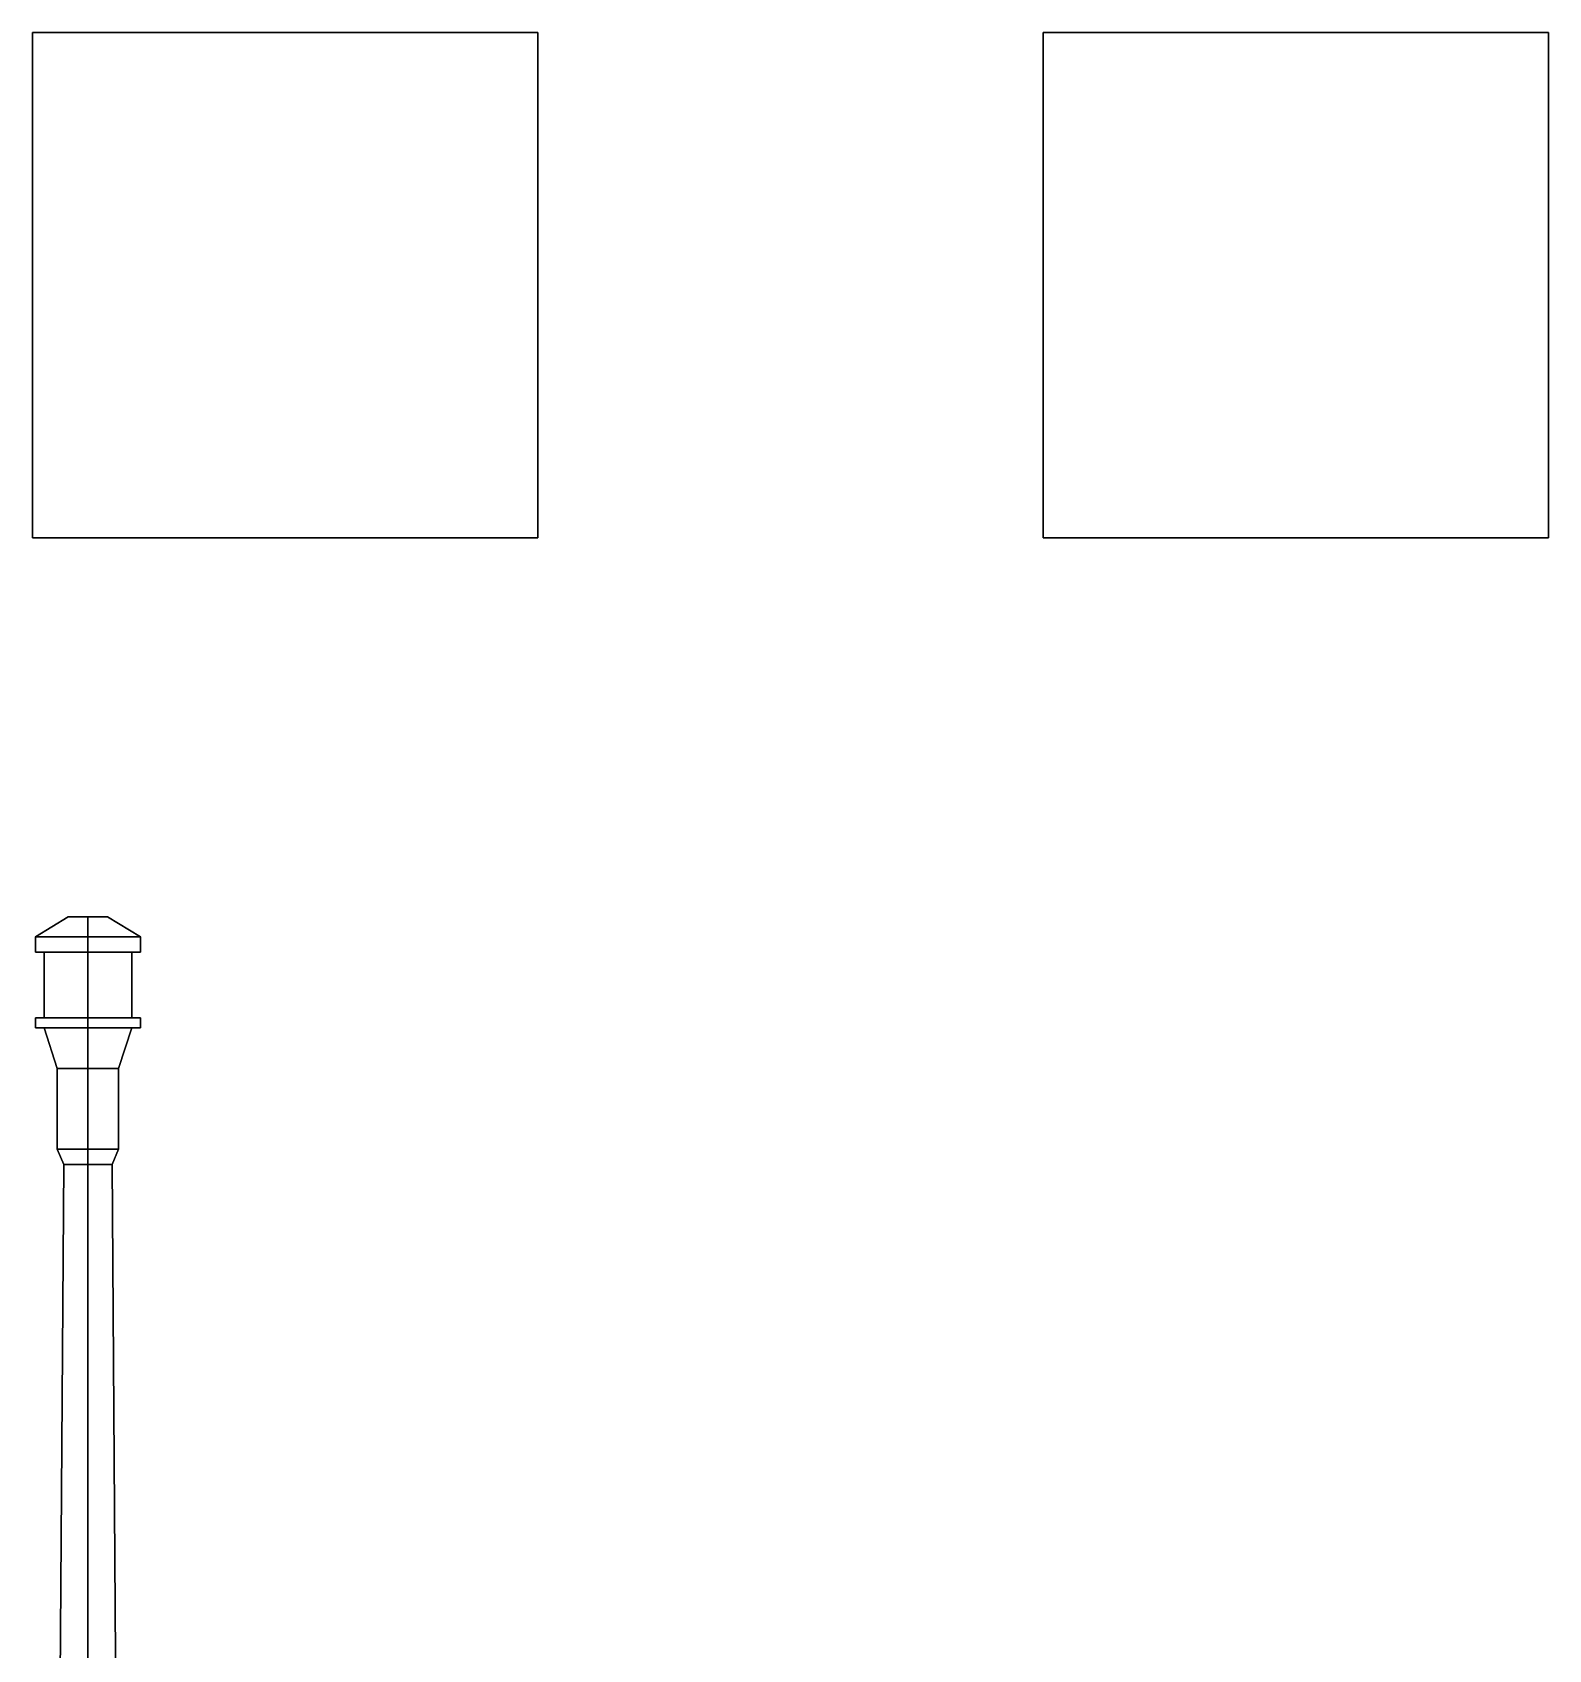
# Model space of a CAD drawing. Header units: millimetres. Extents: x -1.14 to 3, y -2.4 to 5.59.
# Drawn here: x 0 to 3, y 2.39 to 5.59 of the extents above; entities that cross this region are included whole.
import ezdxf

# ---------------------------------------------------------------- set-up
doc = ezdxf.new("R2010")
doc.units = ezdxf.units.MM
doc.layers.add('gun', color=1, linetype='Continuous')

msp = doc.modelspace()

# ---------------------------------------------------------------- linework, layer by layer
for points in [[(1, 5.59, 1), (1, 5.59), (0, 5.59), (0, 5.59, 1)], [(1, 5.59), (1, 4.59), (0, 4.59), (0, 5.59)], [(0, 5.59), (0, 4.59), (0, 4.59, 1), (0, 5.59, 1)], [(0, 5.59, 1), (0, 4.59, 1), (1, 4.59, 1), (1, 5.59, 1)], [(1, 4.59, 1), (1, 4.59), (1, 5.59), (1, 5.59, 1)], [(3, 5.59), (3, 4.59), (2, 4.59), (2, 5.59)], [(2, 5.59), (2, 4.59), (3, 4.59), (3, 5.59)], [(0, 4.59, 1), (0, 4.59), (1, 4.59), (1, 4.59, 1)]]:
    msp.add_3dface(points)
at = {"layer": 'gun'}
for points in [[(0.11, 3.8, 1.78), (0.0061, 3.8, 1.84), (0.071, 3.84, 1.8775), (0.11, 3.84, 1.855)], [(0.0061, 3.8, 1.84), (0.0061, 3.8, 1.96), (0.071, 3.84, 1.9225), (0.071, 3.84, 1.8775)], [(0.0061, 3.8, 1.96), (0.11, 3.8, 2.02), (0.11, 3.84, 1.945), (0.071, 3.84, 1.9225)], [(0.11, 3.8, 2.02), (0.2139, 3.8, 1.96), (0.149, 3.84, 1.9225), (0.11, 3.84, 1.945)], [(0.2139, 3.8, 1.84), (0.11, 3.8, 1.78), (0.11, 3.84, 1.855), (0.149, 3.84, 1.8775)], [(0.2139, 3.8, 1.96), (0.2139, 3.8, 1.84), (0.149, 3.84, 1.8775), (0.149, 3.84, 1.9225)], [(0.11, 3.8, 2.02), (0.0061, 3.8, 1.96), (0.0061, 3.77, 1.96), (0.11, 3.77, 2.02)], [(0.0061, 3.8, 1.96), (0.0061, 3.8, 1.84), (0.0061, 3.77, 1.84), (0.0061, 3.77, 1.96)], [(0.0061, 3.8, 1.84), (0.11, 3.8, 1.78), (0.11, 3.77, 1.78), (0.0061, 3.77, 1.84)], [(0.11, 3.8, 1.78), (0.2139, 3.8, 1.84), (0.2139, 3.77, 1.84), (0.11, 3.77, 1.78)], [(0.2139, 3.8, 1.96), (0.11, 3.8, 2.02), (0.11, 3.77, 2.02), (0.2139, 3.77, 1.96)], [(0.2139, 3.8, 1.84), (0.2139, 3.8, 1.96), (0.2139, 3.77, 1.96), (0.2139, 3.77, 1.84)], [(0.11, 3.77, 2.02), (0.0061, 3.77, 1.96), (0.0234, 3.77, 1.95), (0.11, 3.77, 2)], [(0.0061, 3.77, 1.96), (0.0061, 3.77, 1.84), (0.0234, 3.77, 1.85), (0.0234, 3.77, 1.95)], [(0.0061, 3.77, 1.84), (0.11, 3.77, 1.78), (0.11, 3.77, 1.8), (0.0234, 3.77, 1.85)], [(0.11, 3.77, 2), (0.0234, 3.77, 1.95), (0.0234, 3.64, 1.95), (0.11, 3.64, 2)], [(0.0234, 3.77, 1.85), (0.11, 3.77, 1.8), (0.11, 3.64, 1.8), (0.0234, 3.64, 1.85)], [(0.11, 3.77, 1.8), (0.1966, 3.77, 1.85), (0.1966, 3.64, 1.85), (0.11, 3.64, 1.8)], [(0.1966, 3.77, 1.95), (0.11, 3.77, 2), (0.11, 3.64, 2), (0.1966, 3.64, 1.95)], [(0.2139, 3.77, 1.96), (0.11, 3.77, 2.02), (0.11, 3.77, 2), (0.1966, 3.77, 1.95)], [(0.11, 3.77, 1.78), (0.2139, 3.77, 1.84), (0.1966, 3.77, 1.85), (0.11, 3.77, 1.8)], [(0.2139, 3.77, 1.84), (0.2139, 3.77, 1.96), (0.1966, 3.77, 1.95), (0.1966, 3.77, 1.85)], [(0.0234, 3.66, 1.95), (0.0234, 3.66, 1.85), (0.0234, 3.64, 1.85), (0.0234, 3.64, 1.95)], [(0.1966, 3.66, 1.85), (0.1966, 3.66, 1.95), (0.1966, 3.64, 1.95), (0.1966, 3.64, 1.85)], [(0.11, 3.64, 2.02), (0.0061, 3.64, 1.96), (0.0061, 3.62, 1.96), (0.11, 3.62, 2.02)], [(0.0061, 3.64, 1.96), (0.0061, 3.64, 1.84), (0.0061, 3.62, 1.84), (0.0061, 3.62, 1.96)], [(0.0061, 3.64, 1.84), (0.11, 3.64, 1.78), (0.11, 3.62, 1.78), (0.0061, 3.62, 1.84)], [(0.11, 3.64, 2), (0.0234, 3.64, 1.95), (0.0061, 3.64, 1.96), (0.11, 3.64, 2.02)], [(0.0234, 3.64, 1.95), (0.0234, 3.64, 1.85), (0.0061, 3.64, 1.84), (0.0061, 3.64, 1.96)], [(0.0234, 3.64, 1.85), (0.11, 3.64, 1.8), (0.11, 3.64, 1.78), (0.0061, 3.64, 1.84)], [(0.11, 3.62, 2.02), (0.0061, 3.62, 1.96), (0.0234, 3.62, 1.95), (0.11, 3.62, 2)], [(0.0061, 3.62, 1.96), (0.0061, 3.62, 1.84), (0.0234, 3.62, 1.85), (0.0234, 3.62, 1.95)], [(0.0061, 3.62, 1.84), (0.11, 3.62, 1.78), (0.11, 3.62, 1.8), (0.0234, 3.62, 1.85)], [(0.11, 3.54, 1.83), (0.0494, 3.54, 1.865), (0.0234, 3.62, 1.85), (0.11, 3.62, 1.8)], [(0.0494, 3.54, 1.935), (0.11, 3.54, 1.97), (0.11, 3.62, 2), (0.0234, 3.62, 1.95)], [(0.11, 3.64, 1.78), (0.2139, 3.64, 1.84), (0.2139, 3.62, 1.84), (0.11, 3.62, 1.78)], [(0.2139, 3.64, 1.96), (0.11, 3.64, 2.02), (0.11, 3.62, 2.02), (0.2139, 3.62, 1.96)], [(0.1966, 3.64, 1.95), (0.11, 3.64, 2), (0.11, 3.64, 2.02), (0.2139, 3.64, 1.96)], [(0.11, 3.64, 1.8), (0.1966, 3.64, 1.85), (0.2139, 3.64, 1.84), (0.11, 3.64, 1.78)], [(0.11, 3.54, 1.97), (0.1706, 3.54, 1.935), (0.1966, 3.62, 1.95), (0.11, 3.62, 2)], [(0.1706, 3.54, 1.865), (0.11, 3.54, 1.83), (0.11, 3.62, 1.8), (0.1966, 3.62, 1.85)], [(0.2139, 3.62, 1.96), (0.11, 3.62, 2.02), (0.11, 3.62, 2), (0.1966, 3.62, 1.95)], [(0.11, 3.62, 1.78), (0.2139, 3.62, 1.84), (0.1966, 3.62, 1.85), (0.11, 3.62, 1.8)], [(0.1966, 3.64, 1.85), (0.1966, 3.64, 1.95), (0.2139, 3.64, 1.96), (0.2139, 3.64, 1.84)], [(0.2139, 3.62, 1.84), (0.2139, 3.62, 1.96), (0.1966, 3.62, 1.95), (0.1966, 3.62, 1.85)], [(0.2139, 3.64, 1.84), (0.2139, 3.64, 1.96), (0.2139, 3.62, 1.96), (0.2139, 3.62, 1.84)], [(0.11, 3.54, 1.97), (0.0494, 3.54, 1.935), (0.0494, 3.38, 1.935), (0.11, 3.38, 1.97)], [(0.0494, 3.54, 1.935), (0.0494, 3.54, 1.865), (0.0494, 3.38, 1.865), (0.0494, 3.38, 1.935)], [(0.0494, 3.54, 1.865), (0.11, 3.54, 1.83), (0.11, 3.38, 1.83), (0.0494, 3.38, 1.865)], [(0.11, 3.54, 1.83), (0.1706, 3.54, 1.865), (0.1706, 3.38, 1.865), (0.11, 3.38, 1.83)], [(0.1706, 3.54, 1.935), (0.11, 3.54, 1.97), (0.11, 3.38, 1.97), (0.1706, 3.38, 1.935)], [(0.1706, 3.54, 1.865), (0.1706, 3.54, 1.935), (0.1706, 3.38, 1.935), (0.1706, 3.38, 1.865)], [(0.11, 3.35, 1.845), (0.0624, 3.35, 1.8725), (0.0494, 3.38, 1.865), (0.11, 3.38, 1.83)], [(0.0624, 3.35, 1.8725), (0.0624, 3.35, 1.9275), (0.0494, 3.38, 1.935), (0.0494, 3.38, 1.865)], [(0.0624, 3.35, 1.9275), (0.11, 3.35, 1.955), (0.11, 3.38, 1.97), (0.0494, 3.38, 1.935)], [(0.11, 3.35, 1.955), (0.1576, 3.35, 1.9275), (0.1706, 3.38, 1.935), (0.11, 3.38, 1.97)], [(0.1576, 3.35, 1.8725), (0.11, 3.35, 1.845), (0.11, 3.38, 1.83), (0.1706, 3.38, 1.865)], [(0.1576, 3.35, 1.9275), (0.1576, 3.35, 1.8725), (0.1706, 3.38, 1.865), (0.1706, 3.38, 1.935)], [(0.11, 3.35, 1.955), (0.0624, 3.35, 1.9275), (0.0494, 1.5, 1.935), (0.11, 1.5, 1.97)], [(0.0624, 3.35, 1.9275), (0.0624, 3.35, 1.8725), (0.0494, 1.5, 1.865), (0.0494, 1.5, 1.935)], [(0.0624, 3.35, 1.8725), (0.11, 3.35, 1.845), (0.11, 1.5, 1.83), (0.0494, 1.5, 1.865)], [(0.11, 3.35, 1.845), (0.1576, 3.35, 1.8725), (0.1706, 1.5, 1.865), (0.11, 1.5, 1.83)], [(0.1576, 3.35, 1.9275), (0.11, 3.35, 1.955), (0.11, 1.5, 1.97), (0.1706, 1.5, 1.935)], [(0.1576, 3.35, 1.8725), (0.1576, 3.35, 1.9275), (0.1706, 1.5, 1.935), (0.1706, 1.5, 1.865)]]:
    msp.add_3dface(points, dxfattribs=at)

doc.saveas('drawing.dxf')
